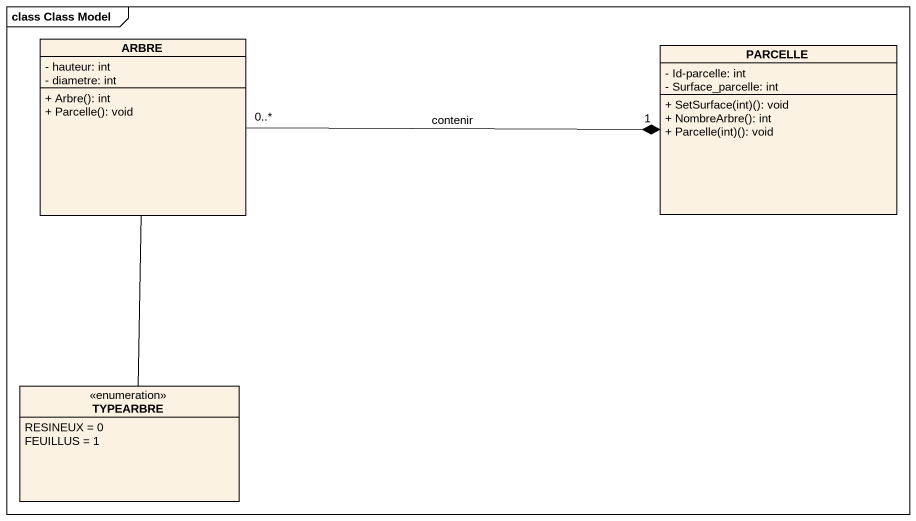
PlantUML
@startuml
mainframe class Class Model
hide circle
hide empty members
skinparam classAttributeIconSize 0
class ARBRE {
  - hauteur: int
  - diametre: int
  + Arbre(): int
  + Parcelle(): void
}
class PARCELLE {
  - Id-parcelle: int
  - Surface_parcelle: int
  + SetSurface(int)(): void
  + NombreArbre(): int
  + Parcelle(int)(): void
}
enum TYPEARBRE {
  RESINEUX = 0
  FEUILLUS = 1
}
ARBRE "0..*" -right-* "1" PARCELLE : contenir
TYPEARBRE -up- ARBRE
@enduml
